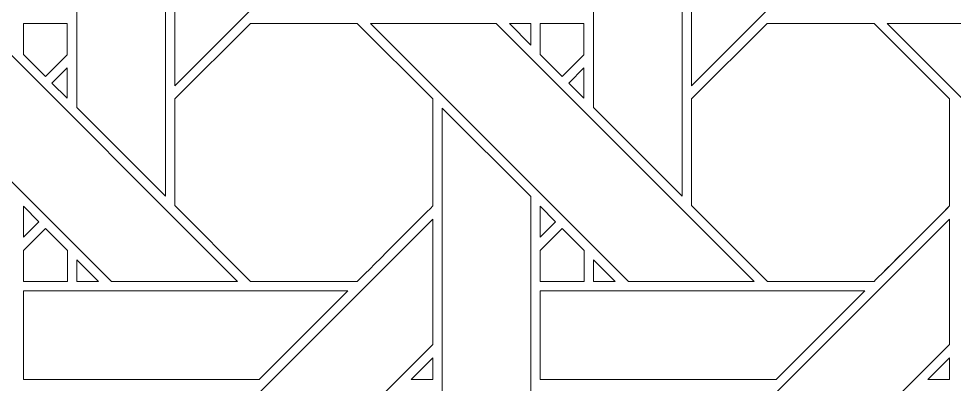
# Model space of a CAD drawing. Header units: inches. Extents: x 4.9 to 19.9, y 1.6 to 16.6.
# Drawn here: x 16.129 to 17.846, y 6.298 to 6.968 of the extents above; entities that cross this region are included whole.
import ezdxf

# ---------------------------------------------------------------- set-up
doc = ezdxf.new("R2010")
doc.units = ezdxf.units.IN
doc.header["$MEASUREMENT"] = 0
doc.layers.add('Design', color=7, linetype='Continuous', lineweight=0)

msp = doc.modelspace()

# ---------------------------------------------------------------- linework, layer by layer
at = {"layer": 'Design'}
for points, knots in [([(12.38285403781467, 16.59476386176223), (8.240718417697483, 16.59476386176223), (4.882854037814669, 13.23689948187934), (4.882854037814669, 9.094763861762152), (4.882854037814669, 4.952628241644965), (8.240718417697483, 1.594763861762152), (12.38285403781467, 1.594763861762152), (16.52499050564236, 1.594763861762152), (19.88285319010416, 4.952628241644965), (19.88285319010416, 9.094763861762152), (19.88285319010416, 13.23689948187934), (16.52499050564236, 16.59476386176223), (12.38285403781467, 16.59476386176223)], [0, 0, 0, 0, 1, 1, 1, 2, 2, 2, 3, 3, 3, 4, 4, 4, 4]), ([(12.38285398466395, 15.65427651948764), (8.760135180640708, 15.65427651948764), (5.823341326938487, 12.71748266578537), (5.823341326938487, 9.094763861762152), (5.823341326938487, 5.472045057738922), (8.760135180640708, 2.535251204036714), (12.38285398466395, 2.535251204036714), (16.00557353009624, 2.535251204036714), (18.94236590098042, 5.472045057738922), (18.94236590098042, 9.094763861762152), (18.94236590098042, 12.71748266578537), (16.00557353009624, 15.65427651948764), (12.38285398466395, 15.65427651948764)], [0, 0, 0, 0, 1, 1, 1, 2, 2, 2, 3, 3, 3, 4, 4, 4, 4]), ([(16.4153137207032, 7.075636121961805), (16.4153137207032, 7.075636121961805), (16.88897026909722, 7.549224853515625), (16.88897026909722, 7.549224853515625), (16.88897026909722, 7.549224853515625), (16.88897026909722, 7.319196065266926), (16.88897026909722, 7.319196065266926), (16.88897026909722, 7.319196065266926), (16.4153137207032, 6.845539516872829), (16.4153137207032, 6.845539516872829), (16.4153137207032, 6.845539516872829), (16.4153137207032, 7.075636121961805), (16.4153137207032, 7.075636121961805)], [0, 0, 0, 0, 1, 1, 1, 2, 2, 2, 3, 3, 3, 4, 4, 4, 4]), ([(17.36402893066404, 7.075636121961805), (17.36402893066404, 7.075636121961805), (17.83769904242624, 7.549224853515625), (17.83769904242624, 7.549224853515625), (17.83769904242624, 7.549224853515625), (17.83769904242624, 7.319182501898871), (17.83769904242624, 7.319182501898871), (17.83769904242624, 7.319182501898871), (17.36402893066404, 6.845539516872829), (17.36402893066404, 6.845539516872829), (17.36402893066404, 6.845539516872829), (17.36402893066404, 7.075636121961805), (17.36402893066404, 7.075636121961805)], [0, 0, 0, 0, 1, 1, 1, 2, 2, 2, 3, 3, 3, 4, 4, 4, 4]), ([(16.39816114637584, 7.23773701985677), (16.39816114637584, 7.23773701985677), (16.39816114637584, 6.6426272922092), (16.39816114637584, 6.6426272922092), (16.39816114637584, 6.6426272922092), (16.23524305555555, 6.805545383029513), (16.23524305555555, 6.805545383029513), (16.23524305555555, 6.805545383029513), (16.23524305555555, 7.23773701985677), (16.23524305555555, 7.23773701985677), (16.23524305555555, 7.23773701985677), (16.39816114637584, 7.23773701985677), (16.39816114637584, 7.23773701985677)], [0, 0, 0, 0, 1, 1, 1, 2, 2, 2, 3, 3, 3, 4, 4, 4, 4]), ([(17.34688991970486, 7.23773701985677), (17.34688991970486, 7.23773701985677), (17.34688991970486, 6.6426272922092), (17.34688991970486, 6.6426272922092), (17.34688991970486, 6.6426272922092), (17.18397352430555, 6.805545383029513), (17.18397352430555, 6.805545383029513), (17.18397352430555, 6.805545383029513), (17.18397352430555, 7.23773701985677), (17.18397352430555, 7.23773701985677), (17.18397352430555, 7.23773701985677), (17.34688991970486, 7.23773701985677), (17.34688991970486, 7.23773701985677)], [0, 0, 0, 0, 1, 1, 1, 2, 2, 2, 3, 3, 3, 4, 4, 4, 4]), ([(16.29929267035597, 6.486229790581596), (16.29929267035597, 6.486229790581596), (15.82573106553819, 6.959873623318141), (15.82573106553819, 6.959873623318141), (15.82573106553819, 6.959873623318141), (16.0566711425782, 6.959873623318141), (16.0566711425782, 6.959873623318141), (16.0566711425782, 6.959873623318141), (16.53031412760416, 6.486229790581596), (16.53031412760416, 6.486229790581596), (16.53031412760416, 6.486229790581596), (16.29929267035597, 6.486229790581596), (16.29929267035597, 6.486229790581596)], [0, 0, 0, 0, 1, 1, 1, 2, 2, 2, 3, 3, 3, 4, 4, 4, 4]), ([(16.21771918402778, 6.959860059950086), (16.21771918402778, 6.959860059950086), (16.21771918402778, 6.902264065212673), (16.21771918402778, 6.902264065212673), (16.21771918402778, 6.902264065212673), (16.1777903238932, 6.862314012315537), (16.1777903238932, 6.862314012315537), (16.1777903238932, 6.862314012315537), (16.13745795355903, 6.902655707465277), (16.13745795355903, 6.902655707465277), (16.13745795355903, 6.902655707465277), (16.13745795355903, 6.959860059950086), (16.13745795355903, 6.959860059950086), (16.13745795355903, 6.959860059950086), (16.21771918402778, 6.959860059950086), (16.21771918402778, 6.959860059950086)], [0, 0, 0, 0, 1, 1, 1, 2, 2, 2, 3, 3, 3, 4, 4, 4, 5, 5, 5, 5]), ([(16.1777903238932, 6.862314012315537), (16.1777903238932, 6.862314012315537), (16.13745795355903, 6.902655707465277), (16.13745795355903, 6.902655707465277), (16.13745795355903, 6.902655707465277), (16.13745795355903, 6.959860059950086), (16.13745795355903, 6.959860059950086), (16.13745795355903, 6.959860059950086), (16.21771918402778, 6.959860059950086), (16.21771918402778, 6.959860059950086), (16.21771918402778, 6.959860059950086), (16.21771918402778, 6.902264065212673), (16.21771918402778, 6.902264065212673), (16.21771918402778, 6.902264065212673), (16.1777903238932, 6.862314012315537), (16.1777903238932, 6.862314012315537)], [0, 0, 0, 0, 1, 1, 1, 2, 2, 2, 3, 3, 3, 4, 4, 4, 5, 5, 5, 5]), ([(16.55403306749139, 6.959846496582031), (16.55403306749139, 6.959846496582031), (16.750244140625, 6.959846496582031), (16.750244140625, 6.959846496582031), (16.750244140625, 6.959846496582031), (16.88899570041235, 6.821128845214843), (16.88899570041235, 6.821128845214843), (16.88899570041235, 6.821128845214843), (16.88899570041235, 6.624914381239149), (16.88899570041235, 6.624914381239149), (16.8711971706814, 6.606979370117187), (16.75927056206597, 6.4952392578125), (16.75028483072916, 6.486227247450086), (16.75028483072916, 6.486227247450086), (16.55457560221362, 6.486227247450086), (16.55457560221362, 6.486227247450086), (16.55457560221362, 6.486227247450086), (16.41533576117624, 6.625462002224391), (16.41533576117624, 6.625462002224391), (16.41533576117624, 6.625462002224391), (16.41533576117624, 6.821128845214843), (16.41533576117624, 6.821128845214843), (16.41533576117624, 6.821128845214843), (16.55403306749139, 6.959846496582031), (16.55403306749139, 6.959846496582031)], [0, 0, 0, 0, 1, 1, 1, 2, 2, 2, 3, 3, 3, 4, 4, 4, 5, 5, 5, 6, 6, 6, 7, 7, 7, 8, 8, 8, 8]), ([(16.88899570041235, 6.624914381239149), (16.87109544542098, 6.60687764485677), (16.75920274522569, 6.495170593261718), (16.75028483072916, 6.486227247450086), (16.75028483072916, 6.486227247450086), (16.55457560221362, 6.486227247450086), (16.55457560221362, 6.486227247450086), (16.55457560221362, 6.486227247450086), (16.41533576117624, 6.625462002224391), (16.41533576117624, 6.625462002224391), (16.41533576117624, 6.625462002224391), (16.41533576117624, 6.821128845214843), (16.41533576117624, 6.821128845214843), (16.41533576117624, 6.821128845214843), (16.55403306749139, 6.959846496582031), (16.55403306749139, 6.959846496582031), (16.55403306749139, 6.959846496582031), (16.750244140625, 6.959846496582031), (16.750244140625, 6.959846496582031), (16.750244140625, 6.959846496582031), (16.88899570041235, 6.821128845214843), (16.88899570041235, 6.821128845214843), (16.88899570041235, 6.821128845214843), (16.88899570041235, 6.624914381239149), (16.88899570041235, 6.624914381239149)], [0, 0, 0, 0, 1, 1, 1, 2, 2, 2, 3, 3, 3, 4, 4, 4, 5, 5, 5, 6, 6, 6, 7, 7, 7, 8, 8, 8, 8]), ([(17.24801974826389, 6.486229790581596), (17.24801974826389, 6.486229790581596), (16.77445983886721, 6.959873623318141), (16.77445983886721, 6.959873623318141), (16.77445983886721, 6.959873623318141), (17.00539991590709, 6.959873623318141), (17.00539991590709, 6.959873623318141), (17.00539991590709, 6.959873623318141), (17.47904459635416, 6.486229790581596), (17.47904459635416, 6.486229790581596), (17.47904459635416, 6.486229790581596), (17.24801974826389, 6.486229790581596), (17.24801974826389, 6.486229790581596)], [0, 0, 0, 0, 1, 1, 1, 2, 2, 2, 3, 3, 3, 4, 4, 4, 4]), ([(17.06895955403653, 6.959873623318141), (17.06895955403653, 6.959873623318141), (17.06895955403653, 6.920042249891492), (17.06895955403653, 6.920042249891492), (17.06895955403653, 6.920042249891492), (17.0295223659939, 6.959873623318141), (17.0295223659939, 6.959873623318141), (17.0295223659939, 6.959873623318141), (17.06895955403653, 6.959873623318141), (17.06895955403653, 6.959873623318141)], [0, 0, 0, 0, 1, 1, 1, 2, 2, 2, 3, 3, 3, 3]), ([(17.16645473904082, 6.959860059950086), (17.16645473904082, 6.959860059950086), (17.16645473904082, 6.902264065212673), (17.16645473904082, 6.902264065212673), (17.16645473904082, 6.902264065212673), (17.12652587890625, 6.862314012315537), (17.12652587890625, 6.862314012315537), (17.12652587890625, 6.862314012315537), (17.08619520399305, 6.902655707465277), (17.08619520399305, 6.902655707465277), (17.08619520399305, 6.902655707465277), (17.08619520399305, 6.959860059950086), (17.08619520399305, 6.959860059950086), (17.08619520399305, 6.959860059950086), (17.16645473904082, 6.959860059950086), (17.16645473904082, 6.959860059950086)], [0, 0, 0, 0, 1, 1, 1, 2, 2, 2, 3, 3, 3, 4, 4, 4, 5, 5, 5, 5]), ([(17.12652587890625, 6.862314012315537), (17.12652587890625, 6.862314012315537), (17.08619520399305, 6.902655707465277), (17.08619520399305, 6.902655707465277), (17.08619520399305, 6.902655707465277), (17.08619520399305, 6.959860059950086), (17.08619520399305, 6.959860059950086), (17.08619520399305, 6.959860059950086), (17.16645473904082, 6.959860059950086), (17.16645473904082, 6.959860059950086), (17.16645473904082, 6.959860059950086), (17.16645473904082, 6.902264065212673), (17.16645473904082, 6.902264065212673), (17.16645473904082, 6.902264065212673), (17.12652587890625, 6.862314012315537), (17.12652587890625, 6.862314012315537)], [0, 0, 0, 0, 1, 1, 1, 2, 2, 2, 3, 3, 3, 4, 4, 4, 5, 5, 5, 5]), ([(17.36406453450528, 6.625462002224391), (17.36406453450528, 6.625462002224391), (17.36406453450528, 6.821128845214843), (17.36406453450528, 6.821128845214843), (17.36406453450528, 6.821128845214843), (17.50277031792542, 6.959846496582031), (17.50277031792542, 6.959846496582031), (17.50277031792542, 6.959846496582031), (17.69898139105903, 6.959846496582031), (17.69898139105903, 6.959846496582031), (17.69898139105903, 6.959846496582031), (17.83773125542542, 6.821128845214843), (17.83773125542542, 6.821128845214843), (17.83773125542542, 6.821128845214843), (17.83773125542542, 6.624914381239149), (17.83773125542542, 6.624914381239149), (17.81993272569444, 6.606979370117187), (17.70800611707901, 6.4952392578125), (17.69902208116319, 6.486227247450086), (17.69902208116319, 6.486227247450086), (17.50330946180555, 6.486227247450086), (17.50330946180555, 6.486227247450086), (17.50330946180555, 6.486227247450086), (17.36406453450528, 6.625462002224391), (17.36406453450528, 6.625462002224391)], [0, 0, 0, 0, 1, 1, 1, 2, 2, 2, 3, 3, 3, 4, 4, 4, 5, 5, 5, 6, 6, 6, 7, 7, 7, 8, 8, 8, 8]), ([(17.83773125542542, 6.624914381239149), (17.81999376085069, 6.607054816351996), (17.70807562934028, 6.495292663574218), (17.69902208116319, 6.486227247450086), (17.69902208116319, 6.486227247450086), (17.50330946180555, 6.486227247450086), (17.50330946180555, 6.486227247450086), (17.50330946180555, 6.486227247450086), (17.36406453450528, 6.625462002224391), (17.36406453450528, 6.625462002224391), (17.36406453450528, 6.625462002224391), (17.36406453450528, 6.821128845214843), (17.36406453450528, 6.821128845214843), (17.36406453450528, 6.821128845214843), (17.50277031792542, 6.959846496582031), (17.50277031792542, 6.959846496582031), (17.50277031792542, 6.959846496582031), (17.69898139105903, 6.959846496582031), (17.69898139105903, 6.959846496582031), (17.69898139105903, 6.959846496582031), (17.83773125542542, 6.821128845214843), (17.83773125542542, 6.821128845214843), (17.83773125542542, 6.821128845214843), (17.83773125542542, 6.624914381239149), (17.83773125542542, 6.624914381239149)], [0, 0, 0, 0, 1, 1, 1, 2, 2, 2, 3, 3, 3, 4, 4, 4, 5, 5, 5, 6, 6, 6, 7, 7, 7, 8, 8, 8, 8]), ([(18.38635592990459, 6.486229790581596), (18.38635592990459, 6.486229790581596), (18.19675021701389, 6.486229790581596), (18.19675021701389, 6.486229790581596), (18.19675021701389, 6.486229790581596), (17.7231750488282, 6.959873623318141), (17.7231750488282, 6.959873623318141), (17.7231750488282, 6.959873623318141), (17.95412868923611, 6.959873623318141), (17.95412868923611, 6.959873623318141), (17.95412868923611, 6.959873623318141), (18.39881388346362, 6.515188429090711), (18.39881388346362, 6.515188429090711), (18.39466688368055, 6.505532158745658), (18.39054701063376, 6.495862325032551), (18.38635592990459, 6.486229790581596)], [0, 0, 0, 0, 1, 1, 1, 2, 2, 2, 3, 3, 3, 4, 4, 4, 5, 5, 5, 5]), ([(16.21769714355471, 6.878033108181423), (16.21769714355471, 6.878033108181423), (16.21769714355471, 6.822874281141492), (16.21769714355471, 6.822874281141492), (16.21769714355471, 6.822874281141492), (16.18994140625, 6.850262959798176), (16.18994140625, 6.850262959798176), (16.18994140625, 6.850262959798176), (16.21769714355471, 6.878033108181423), (16.21769714355471, 6.878033108181423)], [0, 0, 0, 0, 1, 1, 1, 2, 2, 2, 3, 3, 3, 3]), ([(17.16642591688376, 6.878033108181423), (17.16642591688376, 6.878033108181423), (17.16642591688376, 6.822874281141492), (17.16642591688376, 6.822874281141492), (17.16642591688376, 6.822874281141492), (17.13866848415806, 6.850262959798176), (17.13866848415806, 6.850262959798176), (17.13866848415806, 6.850262959798176), (17.16642591688376, 6.878033108181423), (17.16642591688376, 6.878033108181423)], [0, 0, 0, 0, 1, 1, 1, 2, 2, 2, 3, 3, 3, 3]), ([(16.90610758463541, 6.208229912651909), (16.90610758463541, 6.208229912651909), (16.90610758463541, 6.804074605305989), (16.90610758463541, 6.804074605305989), (16.90610758463541, 6.804074605305989), (17.06887647840709, 6.641919453938801), (17.06887647840709, 6.641919453938801), (17.06887647840709, 6.641919453938801), (17.06887647840709, 6.208229912651909), (17.06887647840709, 6.208229912651909), (17.06887647840709, 6.208229912651909), (16.90610758463541, 6.208229912651909), (16.90610758463541, 6.208229912651909)], [0, 0, 0, 0, 1, 1, 1, 2, 2, 2, 3, 3, 3, 4, 4, 4, 4]), ([(16.13744947645401, 6.567661709255641), (16.13744947645401, 6.567661709255641), (16.13744947645401, 6.624426947699652), (16.13744947645401, 6.624426947699652), (16.13744947645401, 6.624426947699652), (16.16564263237847, 6.595840454101562), (16.16564263237847, 6.595840454101562), (16.16564263237847, 6.595840454101562), (16.13744947645401, 6.567661709255641), (16.13744947645401, 6.567661709255641)], [0, 0, 0, 0, 1, 1, 1, 2, 2, 2, 3, 3, 3, 3]), ([(17.08617824978306, 6.567661709255641), (17.08617824978306, 6.567661709255641), (17.08617824978306, 6.624426947699652), (17.08617824978306, 6.624426947699652), (17.08617824978306, 6.624426947699652), (17.11435614691848, 6.595840454101562), (17.11435614691848, 6.595840454101562), (17.11435614691848, 6.595840454101562), (17.08617824978306, 6.567661709255641), (17.08617824978306, 6.567661709255641)], [0, 0, 0, 0, 1, 1, 1, 2, 2, 2, 3, 3, 3, 3]), ([(16.4153137207032, 6.126907348632812), (16.4153137207032, 6.126907348632812), (16.88897026909722, 6.600496080186631), (16.88897026909722, 6.600496080186631), (16.88897026909722, 6.600496080186631), (16.88897026909722, 6.370467291937933), (16.88897026909722, 6.370467291937933), (16.88897026909722, 6.370467291937933), (16.4153137207032, 5.896810743543836), (16.4153137207032, 5.896810743543836), (16.4153137207032, 5.896810743543836), (16.4153137207032, 6.126907348632812), (16.4153137207032, 6.126907348632812)], [0, 0, 0, 0, 1, 1, 1, 2, 2, 2, 3, 3, 3, 4, 4, 4, 4]), ([(17.36402893066404, 6.126907348632812), (17.36402893066404, 6.126907348632812), (17.83769904242624, 6.600496080186631), (17.83769904242624, 6.600496080186631), (17.83769904242624, 6.600496080186631), (17.83769904242624, 6.370467291937933), (17.83769904242624, 6.370467291937933), (17.83769904242624, 6.370467291937933), (17.36402893066404, 5.896810743543836), (17.36402893066404, 5.896810743543836), (17.36402893066404, 5.896810743543836), (17.36402893066404, 6.126907348632812), (17.36402893066404, 6.126907348632812)], [0, 0, 0, 0, 1, 1, 1, 2, 2, 2, 3, 3, 3, 4, 4, 4, 4]), ([(16.13747829861111, 6.485982259114583), (16.13747829861111, 6.485982259114583), (16.13747829861111, 6.543268839518228), (16.13747829861111, 6.543268839518228), (16.13747829861111, 6.543268839518228), (16.17780388726126, 6.583599514431423), (16.17780388726126, 6.583599514431423), (16.17780388726126, 6.583599514431423), (16.21813456217445, 6.54327901204427), (16.21813456217445, 6.54327901204427), (16.21813456217445, 6.54327901204427), (16.21813456217445, 6.485982259114583), (16.21813456217445, 6.485982259114583), (16.21813456217445, 6.485982259114583), (16.13747829861111, 6.485982259114583), (16.13747829861111, 6.485982259114583)], [0, 0, 0, 0, 1, 1, 1, 2, 2, 2, 3, 3, 3, 4, 4, 4, 5, 5, 5, 5]), ([(16.17780388726126, 6.583599514431423), (16.17780388726126, 6.583599514431423), (16.21813456217445, 6.54327901204427), (16.21813456217445, 6.54327901204427), (16.21813456217445, 6.54327901204427), (16.21813456217445, 6.485982259114583), (16.21813456217445, 6.485982259114583), (16.21813456217445, 6.485982259114583), (16.13747829861111, 6.485982259114583), (16.13747829861111, 6.485982259114583), (16.13747829861111, 6.485982259114583), (16.13747829861111, 6.543268839518228), (16.13747829861111, 6.543268839518228), (16.13747829861111, 6.543268839518228), (16.17780388726126, 6.583599514431423), (16.17780388726126, 6.583599514431423)], [0, 0, 0, 0, 1, 1, 1, 2, 2, 2, 3, 3, 3, 4, 4, 4, 5, 5, 5, 5]), ([(17.08620876736111, 6.485982259114583), (17.08620876736111, 6.485982259114583), (17.08620876736111, 6.543268839518228), (17.08620876736111, 6.543268839518228), (17.08620876736111, 6.543268839518228), (17.1265394422743, 6.583599514431423), (17.1265394422743, 6.583599514431423), (17.1265394422743, 6.583599514431423), (17.1668701171875, 6.54327901204427), (17.1668701171875, 6.54327901204427), (17.1668701171875, 6.54327901204427), (17.1668701171875, 6.485982259114583), (17.1668701171875, 6.485982259114583), (17.1668701171875, 6.485982259114583), (17.08620876736111, 6.485982259114583), (17.08620876736111, 6.485982259114583)], [0, 0, 0, 0, 1, 1, 1, 2, 2, 2, 3, 3, 3, 4, 4, 4, 5, 5, 5, 5]), ([(17.1265394422743, 6.583599514431423), (17.1265394422743, 6.583599514431423), (17.1668701171875, 6.54327901204427), (17.1668701171875, 6.54327901204427), (17.1668701171875, 6.54327901204427), (17.1668701171875, 6.485982259114583), (17.1668701171875, 6.485982259114583), (17.1668701171875, 6.485982259114583), (17.08620876736111, 6.485982259114583), (17.08620876736111, 6.485982259114583), (17.08620876736111, 6.485982259114583), (17.08620876736111, 6.543268839518228), (17.08620876736111, 6.543268839518228), (17.08620876736111, 6.543268839518228), (17.1265394422743, 6.583599514431423), (17.1265394422743, 6.583599514431423)], [0, 0, 0, 0, 1, 1, 1, 2, 2, 2, 3, 3, 3, 4, 4, 4, 5, 5, 5, 5]), ([(16.23536512586805, 6.486216227213541), (16.23536512586805, 6.486216227213541), (16.23536512586805, 6.526006910536024), (16.23536512586805, 6.526006910536024), (16.23536512586805, 6.526006910536024), (16.27508884006084, 6.486216227213541), (16.27508884006084, 6.486216227213541), (16.27508884006084, 6.486216227213541), (16.23536512586805, 6.486216227213541), (16.23536512586805, 6.486216227213541)], [0, 0, 0, 0, 1, 1, 1, 2, 2, 2, 3, 3, 3, 3]), ([(17.18409559461805, 6.486216227213541), (17.18409559461805, 6.486216227213541), (17.18409559461805, 6.526020473904079), (17.18409559461805, 6.526020473904079), (17.18409559461805, 6.526020473904079), (17.22381761338973, 6.486216227213541), (17.22381761338973, 6.486216227213541), (17.22381761338973, 6.486216227213541), (17.18409559461805, 6.486216227213541), (17.18409559461805, 6.486216227213541)], [0, 0, 0, 0, 1, 1, 1, 2, 2, 2, 3, 3, 3, 3]), ([(16.13746303982207, 6.306282891167533), (16.13746303982207, 6.306282891167533), (16.13746303982207, 6.468983120388454), (16.13746303982207, 6.468983120388454), (16.13746303982207, 6.468983120388454), (16.73315768771709, 6.468983120388454), (16.73315768771709, 6.468983120388454), (16.73315768771709, 6.468983120388454), (16.57043117947056, 6.306282891167533), (16.57043117947056, 6.306282891167533), (16.57043117947056, 6.306282891167533), (16.13746303982207, 6.306282891167533), (16.13746303982207, 6.306282891167533)], [0, 0, 0, 0, 1, 1, 1, 2, 2, 2, 3, 3, 3, 4, 4, 4, 4]), ([(17.08617824978306, 6.306282891167533), (17.08617824978306, 6.306282891167533), (17.08617824978306, 6.468983120388454), (17.08617824978306, 6.468983120388454), (17.08617824978306, 6.468983120388454), (17.68188815646709, 6.468983120388454), (17.68188815646709, 6.468983120388454), (17.68188815646709, 6.468983120388454), (17.5191463894314, 6.306282891167533), (17.5191463894314, 6.306282891167533), (17.5191463894314, 6.306282891167533), (17.08617824978306, 6.306282891167533), (17.08617824978306, 6.306282891167533)], [0, 0, 0, 0, 1, 1, 1, 2, 2, 2, 3, 3, 3, 4, 4, 4, 4]), ([(16.88898383246528, 6.346072726779513), (16.88898383246528, 6.346072726779513), (16.88898383246528, 6.306310017903645), (16.88898383246528, 6.306310017903645), (16.88898383246528, 6.306310017903645), (16.84920756022138, 6.306310017903645), (16.84920756022138, 6.306310017903645), (16.84920756022138, 6.306310017903645), (16.88898383246528, 6.346072726779513), (16.88898383246528, 6.346072726779513)], [0, 0, 0, 0, 1, 1, 1, 2, 2, 2, 3, 3, 3, 3]), ([(17.83771260579429, 6.346072726779513), (17.83771260579429, 6.346072726779513), (17.83771260579429, 6.306310017903645), (17.83771260579429, 6.306310017903645), (17.83771260579429, 6.306310017903645), (17.79793633355042, 6.306310017903645), (17.79793633355042, 6.306310017903645), (17.79793633355042, 6.306310017903645), (17.83771260579429, 6.346072726779513), (17.83771260579429, 6.346072726779513)], [0, 0, 0, 0, 1, 1, 1, 2, 2, 2, 3, 3, 3, 3])]:
    msp.add_open_spline(points, degree=3, knots=knots, dxfattribs=at)

doc.saveas('drawing.dxf')
